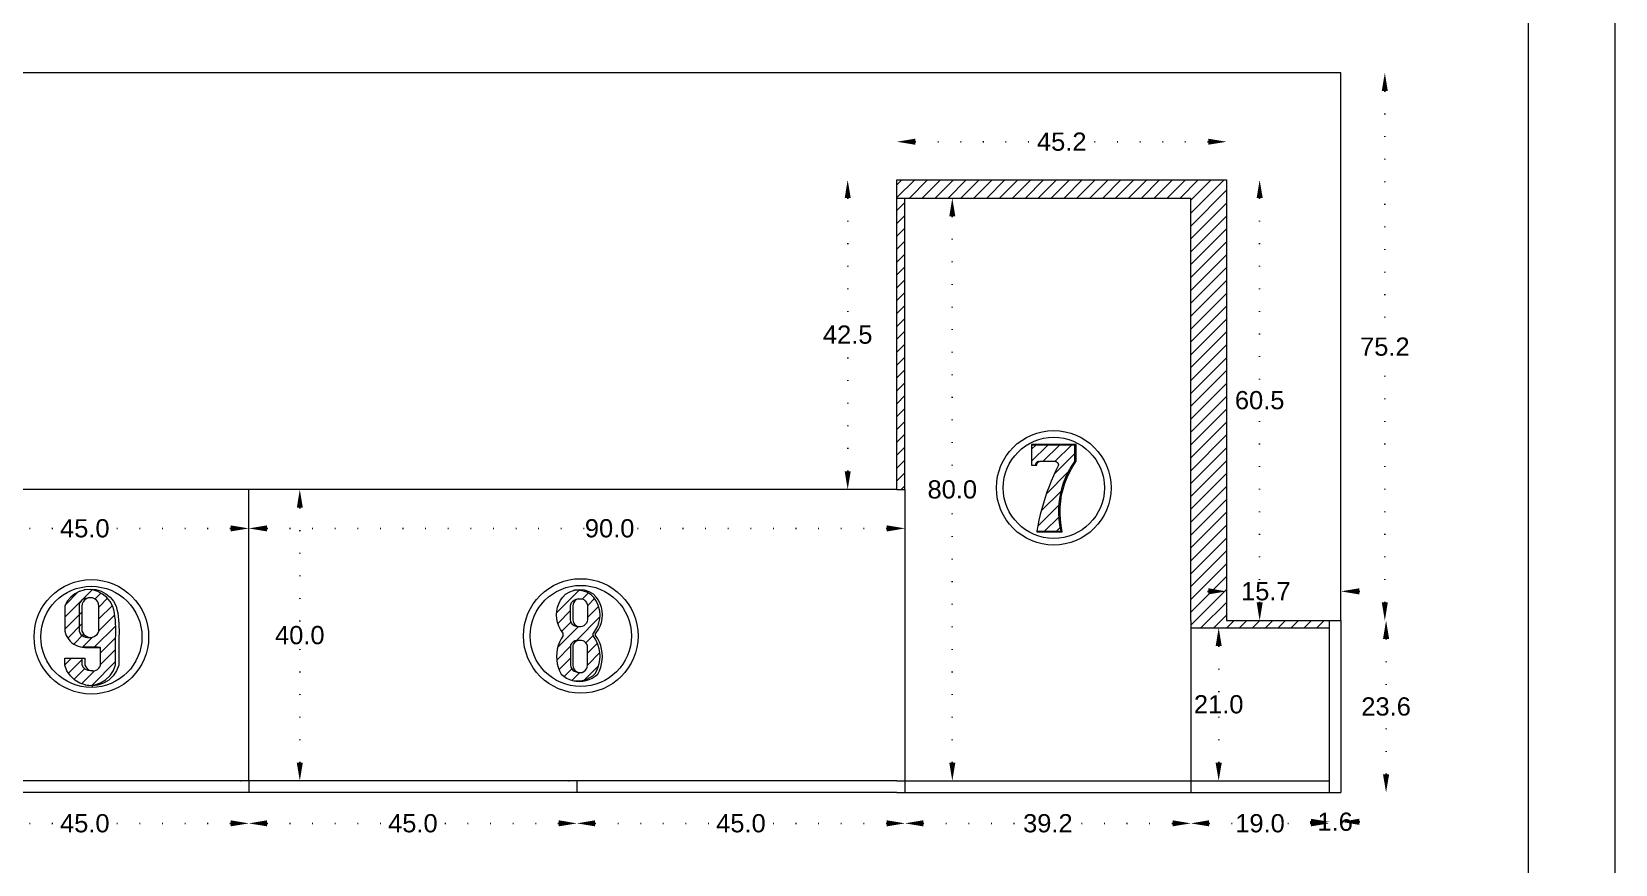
# Model space of a CAD drawing. Header units: inches. Extents: x 104 to 9740, y 936 to 6735.
# Drawn here: x 3100.3 to 3317.5, y 2254.5 to 2368.8 of the extents above; entities that cross this region are included whole.
import ezdxf

# ---------------------------------------------------------------- set-up
doc = ezdxf.new("R2010")
doc.units = ezdxf.units.IN
doc.header["$MEASUREMENT"] = 0
doc.linetypes.add('ACAD_ISO07W100', pattern=[3, 0, -3])
doc.styles.get("Standard").update_dxf_attribs({"font": 'arial.ttf'})
doc.dimstyles.new('Copy of Standard', dxfattribs={"dimtxt": 2.5, "dimasz": 2.5, "dimexe": 0.18, "dimexo": 0.0625, "dimgap": 0.09, "dimtad": 0, "dimtih": 1, "dimtoh": 1, "dimdec": 1, "dimzin": 0, "dimdsep": 46, "dimtxsty": 'Standard', "dimcen": 0.09, "dimse1": 1, "dimse2": 1, "dimadec": 0, "dimazin": 0, "dimtfac": 1, "dimtdec": 1, "dimtix": 1, "dimtofl": 0, "dimtmove": 0, "dimatfit": 3, "dimfxl": 1, "dimtolj": 1, "dimtzin": 0, "dimarcsym": 0})
pattern_1 = [(45, (1346.6297, 8.6844), (-0.8838835, 0.8838835), [])]

# ---------------------------------------------------------------- blocks, each defined once
blk = doc.blocks.new('*D202')
at = {"color": 0, "linetype": 'ACAD_ISO07W100', "lineweight": -2, "transparency": 16777216}
for p, q in [((3285.92, 2360.61), (3285.92, 2326.87)), ((3285.92, 2290.41), (3285.92, 2324.14))]:
    blk.add_line(p, q, dxfattribs=at)
at = {"color": 0, "transparency": 16777216}
for points in [[(3285.5, 2360.61), (3286.33, 2360.61), (3285.92, 2363.11)], [(3285.5, 2290.41), (3286.33, 2290.41), (3285.92, 2287.91)]]:
    blk.add_solid(points, dxfattribs=at)
at = {"layer": 'Defpoints', "color": 0, "transparency": 16777216}
for p in [(3279.9, 2363.11), (3279.9, 2287.91), (3285.92, 2287.91)]:
    blk.add_point(p, dxfattribs=at)
at = {"color": 0, "lineweight": 20, "transparency": 16777216, "insert": (3285.92, 2325.51), "char_height": 2.5, "attachment_point": 5}
blk.add_mtext('\\A1;75.2', dxfattribs=at)
blk = doc.blocks.new('*D184')
at = {"color": 0, "linetype": 'ACAD_ISO07W100', "lineweight": -2, "transparency": 16777216}
for p, q in [((3261.7, 2291.93), (3259.2, 2291.93)), ((3282.4, 2291.93), (3284.9, 2291.93))]:
    blk.add_line(p, q, dxfattribs=at)
at = {"color": 0, "transparency": 16777216}
for points in [[(3261.7, 2292.35), (3261.7, 2291.51), (3264.2, 2291.93)], [(3282.4, 2292.35), (3282.4, 2291.51), (3279.9, 2291.93)]]:
    blk.add_solid(points, dxfattribs=at)
at = {"layer": 'Defpoints', "color": 0, "transparency": 16777216}
for p in [(3279.9, 2291.93), (3264.2, 2287.91), (3279.9, 2287.91)]:
    blk.add_point(p, dxfattribs=at)
at = {"color": 0, "lineweight": 20, "transparency": 16777216, "insert": (3269.6, 2291.93), "char_height": 2.5, "attachment_point": 5}
blk.add_mtext('\\A1;15.7', dxfattribs=at)
blk = doc.blocks.new('*D203')
at = {"color": 0, "linetype": 'ACAD_ISO07W100', "lineweight": -2, "transparency": 16777216}
for p, q in [((3268.75, 2345.91), (3268.75, 2319.52)), ((3268.75, 2290.41), (3268.75, 2316.79))]:
    blk.add_line(p, q, dxfattribs=at)
at = {"color": 0, "transparency": 16777216}
for points in [[(3268.34, 2345.91), (3269.17, 2345.91), (3268.75, 2348.41)], [(3268.34, 2290.41), (3269.17, 2290.41), (3268.75, 2287.91)]]:
    blk.add_solid(points, dxfattribs=at)
at = {"layer": 'Defpoints', "color": 0, "transparency": 16777216}
for p in [(3264.2, 2348.41), (3264.2, 2287.91), (3268.75, 2287.91)]:
    blk.add_point(p, dxfattribs=at)
at = {"color": 0, "lineweight": 20, "transparency": 16777216, "insert": (3268.75, 2318.16), "char_height": 2.5, "attachment_point": 5}
blk.add_mtext('\\A1;60.5', dxfattribs=at)
blk = doc.blocks.new('*D204')
at = {"color": 0, "linetype": 'ACAD_ISO07W100', "lineweight": -2, "transparency": 16777216}
for p, q in [((3221.5, 2353.65), (3238.22, 2353.65)), ((3261.7, 2353.65), (3244.97, 2353.65))]:
    blk.add_line(p, q, dxfattribs=at)
at = {"color": 0, "transparency": 16777216}
for points in [[(3221.5, 2354.07), (3221.5, 2353.24), (3219, 2353.65)], [(3261.7, 2354.07), (3261.7, 2353.24), (3264.2, 2353.65)]]:
    blk.add_solid(points, dxfattribs=at)
at = {"layer": 'Defpoints', "color": 0, "transparency": 16777216}
for p in [(3219, 2353.65), (3219, 2348.41), (3264.2, 2348.41)]:
    blk.add_point(p, dxfattribs=at)
at = {"color": 0, "lineweight": 20, "transparency": 16777216, "insert": (3241.6, 2353.65), "char_height": 2.5, "attachment_point": 5}
blk.add_mtext('\\A1;45.2', dxfattribs=at)
blk = doc.blocks.new('*D205')
at = {"color": 0, "linetype": 'ACAD_ISO07W100', "lineweight": -2, "transparency": 16777216}
for p, q in [((3212.24, 2345.91), (3212.24, 2328.52)), ((3212.24, 2308.41), (3212.24, 2325.79))]:
    blk.add_line(p, q, dxfattribs=at)
at = {"color": 0, "transparency": 16777216}
for points in [[(3211.83, 2345.91), (3212.66, 2345.91), (3212.24, 2348.41)], [(3211.83, 2308.41), (3212.66, 2308.41), (3212.24, 2305.91)]]:
    blk.add_solid(points, dxfattribs=at)
at = {"layer": 'Defpoints', "color": 0, "transparency": 16777216}
for p in [(3212.24, 2348.41), (3219, 2348.41), (3219, 2305.91)]:
    blk.add_point(p, dxfattribs=at)
at = {"color": 0, "lineweight": 20, "transparency": 16777216, "insert": (3212.24, 2327.16), "char_height": 2.5, "attachment_point": 5}
blk.add_mtext('\\A1;42.5', dxfattribs=at)
blk = doc.blocks.new('*D183')
at = {"color": 0, "linetype": 'ACAD_ISO07W100', "lineweight": -2, "transparency": 16777216}
for p, q in [((3132.6, 2300.57), (3176.25, 2300.57)), ((3217.6, 2300.57), (3182.92, 2300.57))]:
    blk.add_line(p, q, dxfattribs=at)
at = {"color": 0, "transparency": 16777216}
for points in [[(3132.6, 2300.99), (3132.6, 2300.15), (3130.1, 2300.57)], [(3217.6, 2300.99), (3217.6, 2300.15), (3220.1, 2300.57)]]:
    blk.add_solid(points, dxfattribs=at)
at = {"layer": 'Defpoints', "color": 0, "transparency": 16777216}
for p in [(3220.1, 2300.57), (3130.1, 2265.91), (3220.1, 2265.91)]:
    blk.add_point(p, dxfattribs=at)
at = {"color": 0, "lineweight": 20, "transparency": 16777216, "insert": (3179.59, 2300.57), "char_height": 2.5, "attachment_point": 5}
blk.add_mtext('\\A1;90.0', dxfattribs=at)
blk = doc.blocks.new('*D193')
at = {"color": 0, "linetype": 'ACAD_ISO07W100', "lineweight": -2, "transparency": 16777216}
for p, q in [((3087.6, 2300.57), (3104.22, 2300.57)), ((3127.6, 2300.57), (3110.98, 2300.57))]:
    blk.add_line(p, q, dxfattribs=at)
at = {"color": 0, "transparency": 16777216}
for points in [[(3087.6, 2300.99), (3087.6, 2300.15), (3085.1, 2300.57)], [(3127.6, 2300.99), (3127.6, 2300.15), (3130.1, 2300.57)]]:
    blk.add_solid(points, dxfattribs=at)
at = {"layer": 'Defpoints', "color": 0, "transparency": 16777216}
for p in [(3085.1, 2305.91), (3130.1, 2305.91), (3085.1, 2300.57)]:
    blk.add_point(p, dxfattribs=at)
at = {"color": 0, "lineweight": 20, "transparency": 16777216, "insert": (3107.6, 2300.57), "char_height": 2.5, "attachment_point": 5}
blk.add_mtext('\\A1;45.0', dxfattribs=at)
blk = doc.blocks.new('*D194')
at = {"color": 0, "linetype": 'ACAD_ISO07W100', "lineweight": -2, "transparency": 16777216}
for p, q in [((3087.6, 2260.08), (3104.22, 2260.08)), ((3127.6, 2260.08), (3110.98, 2260.08))]:
    blk.add_line(p, q, dxfattribs=at)
at = {"color": 0, "transparency": 16777216}
for points in [[(3087.6, 2260.5), (3087.6, 2259.67), (3085.1, 2260.08)], [(3127.6, 2260.5), (3127.6, 2259.67), (3130.1, 2260.08)]]:
    blk.add_solid(points, dxfattribs=at)
at = {"layer": 'Defpoints', "color": 0, "transparency": 16777216}
for p in [(3130.1, 2265.91), (3085.1, 2264.31), (3130.1, 2260.08)]:
    blk.add_point(p, dxfattribs=at)
at = {"color": 0, "lineweight": 20, "transparency": 16777216, "insert": (3107.6, 2260.08), "char_height": 2.5, "attachment_point": 5}
blk.add_mtext('\\A1;45.0', dxfattribs=at)
blk = doc.blocks.new('*D189')
at = {"color": 0, "linetype": 'ACAD_ISO07W100', "lineweight": -2, "transparency": 16777216}
for p, q in [((3132.6, 2260.08), (3149.22, 2260.08)), ((3172.6, 2260.08), (3155.98, 2260.08))]:
    blk.add_line(p, q, dxfattribs=at)
at = {"color": 0, "transparency": 16777216}
for points in [[(3132.6, 2260.5), (3132.6, 2259.67), (3130.1, 2260.08)], [(3172.6, 2260.5), (3172.6, 2259.67), (3175.1, 2260.08)]]:
    blk.add_solid(points, dxfattribs=at)
at = {"layer": 'Defpoints', "color": 0, "transparency": 16777216}
for p in [(3130.1, 2265.91), (3175.1, 2264.31), (3175.1, 2260.08)]:
    blk.add_point(p, dxfattribs=at)
at = {"color": 0, "lineweight": 20, "transparency": 16777216, "insert": (3152.6, 2260.08), "char_height": 2.5, "attachment_point": 5}
blk.add_mtext('\\A1;45.0', dxfattribs=at)
blk = doc.blocks.new('*D190')
at = {"color": 0, "linetype": 'ACAD_ISO07W100', "lineweight": -2, "transparency": 16777216}
for p, q in [((3177.6, 2260.08), (3194.22, 2260.08)), ((3217.6, 2260.08), (3200.98, 2260.08))]:
    blk.add_line(p, q, dxfattribs=at)
at = {"color": 0, "transparency": 16777216}
for points in [[(3177.6, 2260.5), (3177.6, 2259.67), (3175.1, 2260.08)], [(3217.6, 2260.5), (3217.6, 2259.67), (3220.1, 2260.08)]]:
    blk.add_solid(points, dxfattribs=at)
at = {"layer": 'Defpoints', "color": 0, "transparency": 16777216}
for p in [(3175.1, 2264.31), (3220.1, 2264.31), (3175.1, 2260.08)]:
    blk.add_point(p, dxfattribs=at)
at = {"color": 0, "lineweight": 20, "transparency": 16777216, "insert": (3197.6, 2260.08), "char_height": 2.5, "attachment_point": 5}
blk.add_mtext('\\A1;45.0', dxfattribs=at)
blk = doc.blocks.new('*D181')
at = {"color": 0, "linetype": 'ACAD_ISO07W100', "lineweight": -2, "transparency": 16777216}
for p, q in [((3137.09, 2303.41), (3137.09, 2287.27)), ((3137.09, 2268.41), (3137.09, 2284.54))]:
    blk.add_line(p, q, dxfattribs=at)
at = {"color": 0, "transparency": 16777216}
for points in [[(3136.68, 2303.41), (3137.51, 2303.41), (3137.09, 2305.91)], [(3136.68, 2268.41), (3137.51, 2268.41), (3137.09, 2265.91)]]:
    blk.add_solid(points, dxfattribs=at)
at = {"layer": 'Defpoints', "color": 0, "transparency": 16777216}
for p in [(3130.1, 2305.91), (3130.1, 2265.91), (3137.09, 2265.91)]:
    blk.add_point(p, dxfattribs=at)
at = {"color": 0, "lineweight": 20, "transparency": 16777216, "insert": (3137.09, 2285.91), "char_height": 2.5, "attachment_point": 5}
blk.add_mtext('\\A1;40.0', dxfattribs=at)
blk = doc.blocks.new('*D191')
at = {"color": 0, "linetype": 'ACAD_ISO07W100', "lineweight": -2, "transparency": 16777216}
for p, q in [((3226.59, 2343.41), (3226.59, 2307.27)), ((3226.59, 2268.41), (3226.59, 2304.54))]:
    blk.add_line(p, q, dxfattribs=at)
at = {"color": 0, "transparency": 16777216}
for points in [[(3226.18, 2343.41), (3227.01, 2343.41), (3226.59, 2345.91)], [(3226.18, 2268.41), (3227.01, 2268.41), (3226.59, 2265.91)]]:
    blk.add_solid(points, dxfattribs=at)
at = {"layer": 'Defpoints', "color": 0, "transparency": 16777216}
for p in [(3219, 2345.91), (3219, 2265.91), (3226.59, 2265.91)]:
    blk.add_point(p, dxfattribs=at)
at = {"color": 0, "lineweight": 20, "transparency": 16777216, "insert": (3226.59, 2305.91), "char_height": 2.5, "attachment_point": 5}
blk.add_mtext('\\A1;80.0', dxfattribs=at)
blk = doc.blocks.new('*D195')
at = {"color": 0, "linetype": 'ACAD_ISO07W100', "lineweight": -2, "transparency": 16777216}
for p, q in [((3222.6, 2260.08), (3236.38, 2260.08)), ((3256.8, 2260.08), (3243.02, 2260.08))]:
    blk.add_line(p, q, dxfattribs=at)
at = {"color": 0, "transparency": 16777216}
for points in [[(3222.6, 2260.5), (3222.6, 2259.67), (3220.1, 2260.08)], [(3256.8, 2260.5), (3256.8, 2259.67), (3259.3, 2260.08)]]:
    blk.add_solid(points, dxfattribs=at)
at = {"layer": 'Defpoints', "color": 0, "transparency": 16777216}
for p in [(3220.1, 2264.31), (3259.3, 2264.31), (3259.3, 2260.08)]:
    blk.add_point(p, dxfattribs=at)
at = {"color": 0, "lineweight": 20, "transparency": 16777216, "insert": (3239.7, 2260.08), "char_height": 2.5, "attachment_point": 5}
blk.add_mtext('\\A1;39.2', dxfattribs=at)
blk = doc.blocks.new('*D196')
at = {"color": 0, "linetype": 'ACAD_ISO07W100', "lineweight": -2, "transparency": 16777216}
for p, q in [((3261.8, 2260.08), (3265.58, 2260.08)), ((3275.8, 2260.08), (3272.01, 2260.08))]:
    blk.add_line(p, q, dxfattribs=at)
at = {"color": 0, "transparency": 16777216}
for points in [[(3261.8, 2260.5), (3261.8, 2259.67), (3259.3, 2260.08)], [(3275.8, 2260.5), (3275.8, 2259.67), (3278.3, 2260.08)]]:
    blk.add_solid(points, dxfattribs=at)
at = {"layer": 'Defpoints', "color": 0, "transparency": 16777216}
for p in [(3259.3, 2264.31), (3278.3, 2264.31), (3278.3, 2260.08)]:
    blk.add_point(p, dxfattribs=at)
at = {"color": 0, "lineweight": 20, "transparency": 16777216, "insert": (3268.8, 2260.08), "char_height": 2.5, "attachment_point": 5}
blk.add_mtext('\\A1;19.0', dxfattribs=at)
blk = doc.blocks.new('*D197')
at = {"color": 0, "linetype": 'ACAD_ISO07W100', "lineweight": -2, "transparency": 16777216}
for p, q in [((3275.8, 2260.29), (3273.3, 2260.29)), ((3282.4, 2260.29), (3284.9, 2260.29))]:
    blk.add_line(p, q, dxfattribs=at)
at = {"color": 0, "transparency": 16777216}
for points in [[(3275.8, 2260.71), (3275.8, 2259.87), (3278.3, 2260.29)], [(3282.4, 2260.71), (3282.4, 2259.87), (3279.9, 2260.29)]]:
    blk.add_solid(points, dxfattribs=at)
at = {"layer": 'Defpoints', "color": 0, "transparency": 16777216}
for p in [(3278.3, 2264.31), (3279.9, 2264.31), (3279.9, 2260.29)]:
    blk.add_point(p, dxfattribs=at)
at = {"color": 0, "lineweight": 20, "transparency": 16777216, "insert": (3279.1, 2260.29), "char_height": 2.5, "attachment_point": 5}
blk.add_mtext('\\A1;1.6', dxfattribs=at)
blk = doc.blocks.new('*D198')
at = {"color": 0, "linetype": 'ACAD_ISO07W100', "lineweight": -2, "transparency": 16777216}
for p, q in [((3286.09, 2285.41), (3286.09, 2277.47)), ((3286.09, 2266.81), (3286.09, 2274.74))]:
    blk.add_line(p, q, dxfattribs=at)
at = {"color": 0, "transparency": 16777216}
for points in [[(3285.67, 2285.41), (3286.51, 2285.41), (3286.09, 2287.91)], [(3285.67, 2266.81), (3286.51, 2266.81), (3286.09, 2264.31)]]:
    blk.add_solid(points, dxfattribs=at)
at = {"layer": 'Defpoints', "color": 0, "transparency": 16777216}
for p in [(3279.9, 2287.91), (3279.9, 2264.31), (3286.09, 2264.31)]:
    blk.add_point(p, dxfattribs=at)
at = {"color": 0, "lineweight": 20, "transparency": 16777216, "insert": (3286.09, 2276.11), "char_height": 2.5, "attachment_point": 5}
blk.add_mtext('\\A1;23.6', dxfattribs=at)
blk = doc.blocks.new('*D199')
at = {"color": 0, "linetype": 'ACAD_ISO07W100', "lineweight": -2, "transparency": 16777216}
for p, q in [((3263.13, 2284.41), (3263.13, 2277.77)), ((3263.13, 2268.41), (3263.13, 2275.04))]:
    blk.add_line(p, q, dxfattribs=at)
at = {"color": 0, "transparency": 16777216}
for points in [[(3262.71, 2284.41), (3263.55, 2284.41), (3263.13, 2286.91)], [(3262.71, 2268.41), (3263.55, 2268.41), (3263.13, 2265.91)]]:
    blk.add_solid(points, dxfattribs=at)
at = {"layer": 'Defpoints', "color": 0, "transparency": 16777216}
for p in [(3259.3, 2286.91), (3259.3, 2265.91), (3263.13, 2265.91)]:
    blk.add_point(p, dxfattribs=at)
at = {"color": 0, "lineweight": 20, "transparency": 16777216, "insert": (3263.13, 2276.41), "char_height": 2.5, "attachment_point": 5}
blk.add_mtext('\\A1;21.0', dxfattribs=at)

msp = doc.modelspace()

# ---------------------------------------------------------------- hatches: boundary and pattern name
at = {"lineweight": 20}
h = msp.add_hatch(dxfattribs=at)
h.set_pattern_fill('ANSI31', color=256, scale=10)
h.set_pattern_definition(pattern_1)
h.paths.add_polyline_path([(3264.2, 2348.41), (3219, 2348.41), (3219, 2345.91), (3259.3, 2345.91), (3259.3, 2287.91), (3259.3, 2286.91), (3278.3, 2286.91), (3278.3, 2287.91), (3264.2, 2287.91)])
h = msp.add_hatch(dxfattribs=at)
h.set_pattern_fill('ANSI31', color=256, scale=10)
h.set_pattern_definition(pattern_1)
h.paths.add_polyline_path([(3220.1, 2345.91), (3219, 2345.91), (3219, 2305.91), (3220.1, 2305.91)])
h = msp.add_hatch(dxfattribs=at)
h.set_pattern_fill('ANSI31', color=256, scale=9.218651)
h.set_pattern_definition([(45, (2600.2038, 2852.4125), (-0.8148213, 0.8148213), [])])
h.paths.add_polyline_path([(3241.25, 2304.34), (3241.38, 2305.17), (3241.57, 2305.99), (3241.81, 2306.79), (3242.11, 2307.57), (3242.47, 2308.33), (3242.88, 2309.06), (3243.34, 2309.76), (3243.34, 2312.02), (3237.47, 2312.02), (3237.47, 2309.26), (3237.99, 2309.26), (3237.99, 2309.34), (3238.04, 2309.47), (3238.11, 2309.58), (3238.22, 2309.67), (3238.34, 2309.73), (3238.37, 2309.74), (3238.31, 2309.72), (3238.25, 2309.69), (3238.19, 2309.65), (3238.14, 2309.6), (3238.09, 2309.55), (3238.06, 2309.5), (3238.03, 2309.44), (3238, 2309.37), (3237.99, 2309.3), (3237.99, 2309.26), (3238.17, 2309.26), (3238.18, 2309.37), (3238.22, 2309.5), (3238.3, 2309.61), (3238.4, 2309.71), (3238.53, 2309.77), (3238.63, 2309.79), (3238.7, 2309.79), (3240.67, 2309.79), (3240.79, 2309.77), (3240.92, 2309.71), (3241.02, 2309.61), (3241.1, 2309.5), (3241.14, 2309.37), (3241.14, 2309.26), (3240.8, 2308.54), (3240.47, 2307.81), (3240.15, 2307.07), (3239.86, 2306.32), (3239.58, 2305.56), (3239.32, 2304.8), (3239.08, 2304.03), (3238.86, 2303.26), (3238.66, 2302.48), (3238.48, 2301.7), (3238.31, 2300.91), (3238.18, 2300.18), (3241.47, 2300.18), (3241.31, 2301), (3241.2, 2301.83), (3241.16, 2302.67), (3241.17, 2303.51)])
h = msp.add_hatch(dxfattribs=at)
h.set_pattern_fill('ANSI31', color=256, scale=9.218651)
h.set_pattern_definition([(45, (2503.7922, 2831.3148), (-0.8148213, 0.8148213), [])])
h.paths.add_polyline_path([(3111.83, 2285.61), (3111.84, 2285.78), (3111.85, 2286.21), (3111.85, 2286.64), (3111.84, 2287.07), (3111.82, 2287.5), (3111.79, 2288.01), (3111.74, 2288.48), (3111.66, 2288.94), (3111.56, 2289.41), (3111.45, 2289.87), (3111.1, 2290.52), (3110.63, 2291.09), (3110.05, 2291.56), (3109.4, 2291.9), (3108.69, 2292.12), (3107.96, 2292.19), (3107.52, 2292.15), (3106.91, 2291.96), (3106.25, 2291.61), (3105.68, 2291.14), (3105.2, 2290.56), (3104.85, 2289.91), (3104.85, 2286.47), (3104.93, 2286.16), (3105.05, 2285.87), (3105.21, 2285.58), (3105.39, 2285.32), (3105.6, 2285.08), (3105.84, 2284.86), (3106.1, 2284.68), (3106.38, 2284.52), (3106.68, 2284.4), (3106.99, 2284.31), (3107.3, 2284.25), (3107.35, 2284.25), (3109.35, 2284.25), (3109.77, 2284.24), (3109.77, 2281.79), (3109.68, 2281.57), (3109.54, 2281.38), (3109.36, 2281.22), (3109.16, 2281.11), (3108.93, 2281.03), (3108.7, 2281.01), (3108.46, 2281.03), (3108.05, 2281.08), (3107.83, 2281.15), (3107.63, 2281.27), (3107.45, 2281.43), (3107.32, 2281.62), (3107.22, 2281.83), (3107.22, 2282.77), (3104.85, 2282.77), (3104.85, 2281.79), (3105.15, 2281.01), (3105.62, 2280.32), (3106.23, 2279.74), (3106.94, 2279.31), (3107.64, 2279.08), (3108.15, 2279.02), (3108.97, 2279.11), (3109.76, 2279.38), (3110.46, 2279.8), (3111.06, 2280.37), (3111.52, 2281.06), (3111.83, 2281.83)])
h.paths.add_polyline_path([(3109.28, 2286.02), (3109.09, 2285.85), (3108.87, 2285.71), (3108.63, 2285.63), (3108.37, 2285.6), (3108.11, 2285.63), (3107.87, 2285.71), (3107.65, 2285.85), (3107.46, 2286.02), (3107.31, 2286.24), (3107.21, 2286.47), (3107.21, 2289.91), (3107.25, 2290.21), (3107.37, 2290.48), (3107.55, 2290.72), (3107.79, 2290.91), (3108.07, 2291.02), (3108.37, 2291.06), (3108.67, 2291.02), (3108.95, 2290.91), (3109.19, 2290.72), (3109.37, 2290.48), (3109.48, 2290.21), (3109.52, 2289.91), (3109.52, 2286.47), (3109.43, 2286.24)], flags=16)
h = msp.add_hatch(dxfattribs=at)
h.set_pattern_fill('ANSI31', color=256, scale=9.218651)
h.set_pattern_definition([(45, (2553.2737, 2831.8908), (-0.8148213, 0.8148213), [])])
h.paths.add_polyline_path([(3177.35, 2286.17), (3177.41, 2286.24), (3177.71, 2286.67), (3177.95, 2287.13), (3178.12, 2287.63), (3178.23, 2288.14), (3178.27, 2288.66), (3178.23, 2289.19), (3178.12, 2289.7), (3177.95, 2290.19), (3177.71, 2290.66), (3177.41, 2291.09), (3177.05, 2291.47), (3176.46, 2291.81), (3175.82, 2292.01), (3175.15, 2292.08), (3174.64, 2292.03), (3174.12, 2291.86), (3173.52, 2291.53), (3173.16, 2291.14), (3172.86, 2290.71), (3172.62, 2290.23), (3172.44, 2289.74), (3172.34, 2289.22), (3172.3, 2288.69), (3172.34, 2288.16), (3172.44, 2287.64), (3172.62, 2287.14), (3172.86, 2286.67), (3173.16, 2286.24), (3173.22, 2286.17), (3173.22, 2285.85), (3172.95, 2285.42), (3172.72, 2284.97), (3172.54, 2284.5), (3172.41, 2284.01), (3172.33, 2283.51), (3172.3, 2283), (3172.33, 2282.49), (3172.41, 2281.99), (3172.54, 2281.5), (3172.72, 2281.03), (3172.95, 2280.58), (3173.3, 2280.28), (3173.69, 2280.03), (3174.1, 2279.83), (3174.5, 2279.7), (3174.69, 2279.66), (3175.15, 2279.63), (3175.6, 2279.66), (3176.05, 2279.75), (3176.48, 2279.89), (3176.89, 2280.09), (3177.28, 2280.34), (3177.62, 2280.63), (3177.85, 2281.08), (3178.03, 2281.55), (3178.16, 2282.03), (3178.24, 2282.53), (3178.27, 2283.03), (3178.24, 2283.53), (3178.16, 2284.03), (3178.03, 2284.51), (3177.85, 2284.98), (3177.62, 2285.43), (3177.35, 2285.85)])
h.paths.add_polyline_path([(3175.95, 2285.12), (3176.13, 2285.03), (3176.3, 2284.9), (3176.43, 2284.74), (3176.54, 2284.55), (3176.54, 2281.78), (3176.5, 2281.52), (3176.4, 2281.28), (3176.24, 2281.07), (3176.04, 2280.91), (3175.8, 2280.81), (3175.54, 2280.78), (3175.28, 2280.81), (3174.98, 2280.86), (3174.74, 2280.96), (3174.53, 2281.12), (3174.38, 2281.32), (3174.28, 2281.56), (3174.24, 2281.82), (3174.24, 2284.57), (3174.35, 2284.75), (3174.48, 2284.91), (3174.64, 2285.04), (3174.83, 2285.13), (3175.03, 2285.19), (3175.23, 2285.21), (3175.54, 2285.2), (3175.75, 2285.18)], flags=16)
h.paths.add_polyline_path([(3175.8, 2287.1), (3175.54, 2287.07), (3175.23, 2287.06), (3174.98, 2287.09), (3174.74, 2287.19), (3174.53, 2287.35), (3174.38, 2287.55), (3174.28, 2287.79), (3174.24, 2288.05), (3174.24, 2289.88), (3174.28, 2290.14), (3174.38, 2290.38), (3174.53, 2290.58), (3174.74, 2290.74), (3174.98, 2290.84), (3175.28, 2290.89), (3175.54, 2290.92), (3175.8, 2290.89), (3176.04, 2290.79), (3176.24, 2290.63), (3176.4, 2290.42), (3176.5, 2290.18), (3176.54, 2289.92), (3176.54, 2288.07), (3176.5, 2287.81), (3176.4, 2287.57), (3176.24, 2287.36), (3176.04, 2287.2)], flags=16)

# ---------------------------------------------------------------- linework, layer by layer
for p, q in [((3279.9, 2363.11), (2875.5, 2363.11)), ((3279.9, 2287.91), (3279.9, 2363.11)), ((3219, 2305.91), (3219, 2348.41)), ((3219, 2348.41), (3264.2, 2348.41)), ((3264.2, 2348.41), (3264.2, 2287.91)), ((3219, 2345.91), (3259.3, 2345.91)), ((3220.1, 2305.91), (3220.1, 2345.91)), ((3259.3, 2287.91), (3259.3, 2345.91)), ((3219, 2305.91), (3083.5, 2305.91)), ((3130.1, 2265.91), (3130.1, 2305.91)), ((3219, 2305.91), (3220.1, 2305.91)), ((3220.1, 2305.91), (3220.1, 2264.31)), ((3238.18, 2300.18), (3241.47, 2300.18)), ((3259.3, 2287.91), (3259.3, 2264.31)), ((3264.2, 2287.91), (3279.9, 2287.91)), ((3278.3, 2287.91), (3278.3, 2264.31)), ((3279.9, 2287.91), (3279.9, 2264.31)), ((3175.33, 2285.18), (3175.13, 2285.12)), ((3175.54, 2285.2), (3175.33, 2285.18)), ((3259.3, 2286.91), (3278.3, 2286.91)), ((3219, 2265.91), (3085.1, 2265.91)), ((3130.1, 2265.91), (3130.1, 2264.31)), ((3175.1, 2265.91), (3175.1, 2264.31)), ((3219, 2265.91), (3278.3, 2265.91)), ((3219, 2264.31), (3082.4, 2264.31)), ((3219, 2264.31), (3279.9, 2264.31))]:
    msp.add_line(p, q, dxfattribs=at)
for points in [[(2817.45, 2695.55), (2817.45, 1988.29), (3317.53, 1988.29), (3317.53, 2695.55)], [(2829.35, 2683.65), (2829.35, 2011.58), (3305.63, 2011.58), (3305.63, 2683.65)], [(3174.98, 2287.09), (3174.74, 2287.19), (3174.53, 2287.35), (3174.38, 2287.55), (3174.28, 2287.79), (3174.24, 2288.05), (3174.24, 2289.88), (3174.28, 2290.14), (3174.38, 2290.38), (3174.53, 2290.58), (3174.74, 2290.74), (3174.98, 2290.84), (3175.28, 2290.89), (3175.54, 2290.92), (3175.8, 2290.89), (3176.04, 2290.79), (3176.24, 2290.63), (3176.4, 2290.42), (3176.5, 2290.18), (3176.54, 2289.92), (3176.54, 2288.07), (3176.5, 2287.81), (3176.4, 2287.57), (3176.24, 2287.36), (3176.04, 2287.2), (3175.8, 2287.1), (3175.54, 2287.07), (3175.23, 2287.06)], [(3176.24, 2281.07), (3176.4, 2281.28), (3176.5, 2281.52), (3176.54, 2281.78), (3176.54, 2284.55), (3176.43, 2284.74), (3176.3, 2284.9), (3176.13, 2285.03), (3175.95, 2285.12), (3175.75, 2285.18), (3175.54, 2285.2), (3175.23, 2285.21), (3175.03, 2285.19), (3174.83, 2285.13), (3174.64, 2285.04), (3174.48, 2284.91), (3174.35, 2284.75), (3174.24, 2284.57), (3174.24, 2281.82), (3174.28, 2281.56), (3174.38, 2281.32), (3174.53, 2281.12), (3174.74, 2280.96), (3174.98, 2280.86), (3175.28, 2280.81), (3175.54, 2280.78), (3175.8, 2280.81), (3176.04, 2280.91)], [(3108.7, 2278.95), (3108.7, 2278.97), (3108.56, 2278.95)]]:
    msp.add_lwpolyline(points, close=True, dxfattribs=at)
for points in [[(3243.57, 2312.08), (3243.34, 2312.02), (3237.47, 2312.02)], [(3243.34, 2312.02), (3243.34, 2309.76), (3242.88, 2309.06), (3242.47, 2308.33), (3242.11, 2307.57), (3241.81, 2306.79), (3241.57, 2305.99), (3241.38, 2305.17), (3241.25, 2304.34), (3241.17, 2303.51), (3241.16, 2302.67), (3241.2, 2301.83), (3241.31, 2301), (3241.47, 2300.18), (3241.68, 2300.12), (3241.52, 2300.95), (3241.42, 2301.79), (3241.37, 2302.63), (3241.39, 2303.48), (3241.46, 2304.32), (3241.59, 2305.16), (3241.78, 2305.98), (3242.03, 2306.79), (3242.34, 2307.58), (3242.7, 2308.35), (3243.11, 2309.08), (3243.57, 2309.79), (3243.57, 2312.08), (3237.47, 2312.08), (3237.47, 2312.02), (3237.47, 2309.26), (3237.99, 2309.26), (3238.17, 2309.26), (3238.17, 2309.33), (3238.19, 2309.4), (3238.21, 2309.47), (3238.24, 2309.53), (3238.28, 2309.59), (3238.32, 2309.64), (3238.38, 2309.68), (3238.43, 2309.72), (3238.5, 2309.75), (3238.56, 2309.77), (3238.63, 2309.79), (3238.7, 2309.79), (3240.62, 2309.79), (3240.69, 2309.79), (3240.76, 2309.77), (3240.83, 2309.75), (3240.89, 2309.72), (3240.94, 2309.68), (3241, 2309.64), (3241.04, 2309.59), (3241.08, 2309.53), (3241.11, 2309.47), (3241.13, 2309.4), (3241.14, 2309.33), (3241.14, 2309.26), (3240.8, 2308.54), (3240.47, 2307.81), (3240.15, 2307.07), (3239.86, 2306.32), (3239.58, 2305.56), (3239.32, 2304.8), (3239.08, 2304.03), (3238.86, 2303.26), (3238.66, 2302.48), (3238.48, 2301.7), (3238.31, 2300.91), (3238.18, 2300.18), (3238.17, 2300.12), (3241.68, 2300.12)], [(3238.44, 2309.75), (3238.37, 2309.74), (3238.31, 2309.72), (3238.25, 2309.69), (3238.19, 2309.65), (3238.14, 2309.6), (3238.09, 2309.55), (3238.06, 2309.5), (3238.03, 2309.44), (3238, 2309.37), (3237.99, 2309.3), (3237.99, 2309.26)], [(3106.91, 2291.96), (3106.25, 2291.61), (3105.68, 2291.14), (3105.2, 2290.56), (3104.85, 2289.91), (3104.85, 2286.47), (3104.93, 2286.16), (3105.05, 2285.87), (3105.21, 2285.58), (3105.39, 2285.32), (3105.6, 2285.08), (3105.84, 2284.86), (3106.1, 2284.68), (3106.38, 2284.52), (3106.68, 2284.4), (3106.99, 2284.31), (3107.3, 2284.25), (3107.35, 2284.25), (3107.62, 2284.24), (3109.77, 2284.24)], [(3106.91, 2291.96), (3107.52, 2292.15), (3107.63, 2292.18), (3108.37, 2292.25), (3109.11, 2292.18), (3109.83, 2291.96), (3110.48, 2291.61), (3111.06, 2291.14), (3111.54, 2290.56), (3111.89, 2289.91), (3112.01, 2289.44), (3112.11, 2288.97), (3112.18, 2288.5), (3112.24, 2288.03), (3112.27, 2287.52), (3112.29, 2287.08), (3112.3, 2286.65), (3112.3, 2286.21), (3112.29, 2285.78), (3112.28, 2285.6), (3112.28, 2281.79), (3111.97, 2281.01), (3111.5, 2280.32), (3110.9, 2279.74), (3110.18, 2279.31), (3109.39, 2279.05), (3108.7, 2278.97)], [(3107.64, 2279.08), (3108.15, 2279.02), (3108.97, 2279.11), (3109.76, 2279.38), (3110.46, 2279.8), (3111.06, 2280.37), (3111.52, 2281.06), (3111.83, 2281.83), (3111.83, 2285.61), (3111.84, 2285.78), (3111.85, 2286.21), (3111.85, 2286.64), (3111.84, 2287.07), (3111.82, 2287.5), (3111.79, 2288.01), (3111.74, 2288.48), (3111.66, 2288.94), (3111.56, 2289.41), (3111.45, 2289.87), (3111.1, 2290.52), (3110.63, 2291.09), (3110.05, 2291.56), (3109.4, 2291.9), (3108.69, 2292.12), (3107.96, 2292.19), (3107.52, 2292.15)], [(3173.22, 2285.85), (3173.22, 2286.17), (3173.16, 2286.24), (3172.86, 2286.67), (3172.62, 2287.14), (3172.44, 2287.64), (3172.34, 2288.16), (3172.3, 2288.69), (3172.34, 2289.22), (3172.44, 2289.74), (3172.62, 2290.23), (3172.86, 2290.71), (3173.16, 2291.14), (3173.52, 2291.53), (3174.12, 2291.86), (3174.64, 2292.03), (3174.77, 2292.07)], [(3174.5, 2279.7), (3174.69, 2279.66), (3175.15, 2279.63), (3175.6, 2279.66), (3176.05, 2279.75), (3176.48, 2279.89), (3176.89, 2280.09), (3177.28, 2280.34), (3177.62, 2280.63), (3177.85, 2281.08), (3178.03, 2281.55), (3178.16, 2282.03), (3178.24, 2282.53), (3178.27, 2283.03), (3178.24, 2283.53), (3178.16, 2284.03), (3178.03, 2284.51), (3177.85, 2284.98), (3177.62, 2285.43), (3177.35, 2285.85), (3177.35, 2286.17), (3177.41, 2286.24), (3177.71, 2286.67), (3177.95, 2287.13), (3178.12, 2287.63), (3178.23, 2288.14), (3178.27, 2288.66), (3178.23, 2289.19), (3178.12, 2289.7), (3177.95, 2290.19), (3177.71, 2290.66), (3177.41, 2291.09), (3177.05, 2291.47), (3176.46, 2291.81), (3175.82, 2292.01), (3175.15, 2292.08), (3174.64, 2292.03)], [(3177.67, 2285.85), (3177.67, 2286.17), (3177.74, 2286.24), (3178.04, 2286.67), (3178.28, 2287.14), (3178.46, 2287.64), (3178.56, 2288.16), (3178.6, 2288.69), (3178.56, 2289.22), (3178.46, 2289.74), (3178.28, 2290.23), (3178.04, 2290.71), (3177.74, 2291.14), (3177.38, 2291.53), (3176.78, 2291.86), (3176.13, 2292.07), (3175.45, 2292.14), (3174.77, 2292.07)], [(3107.96, 2291.01), (3107.66, 2290.97), (3107.39, 2290.86), (3107.15, 2290.68), (3106.97, 2290.44), (3106.85, 2290.16), (3106.81, 2289.87), (3106.81, 2286.47), (3106.91, 2286.23), (3107.06, 2286.02), (3107.24, 2285.85), (3107.46, 2285.71), (3107.7, 2285.63), (3107.96, 2285.61), (3108.37, 2285.6), (3108.63, 2285.63), (3108.87, 2285.71), (3109.09, 2285.85), (3109.28, 2286.02), (3109.43, 2286.24), (3109.52, 2286.47), (3109.52, 2289.91)], [(3109.52, 2289.91), (3109.48, 2290.21), (3109.37, 2290.48), (3109.19, 2290.72), (3108.95, 2290.91), (3108.67, 2291.02), (3108.37, 2291.06), (3108.07, 2291.02), (3107.79, 2290.91), (3107.55, 2290.72), (3107.37, 2290.48), (3107.25, 2290.21), (3107.21, 2289.91), (3107.21, 2286.47), (3107.31, 2286.24), (3107.46, 2286.02), (3107.65, 2285.85), (3107.87, 2285.71), (3108.11, 2285.63), (3108.37, 2285.6)], [(3175.28, 2290.89), (3175.04, 2290.79), (3174.83, 2290.63), (3174.67, 2290.42), (3174.57, 2290.18), (3174.54, 2289.92), (3174.54, 2288.07), (3174.57, 2287.81), (3174.67, 2287.57), (3174.83, 2287.36), (3175.04, 2287.2), (3175.28, 2287.1), (3175.54, 2287.07)], [(3173.22, 2285.85), (3172.95, 2285.42), (3172.72, 2284.97), (3172.54, 2284.5), (3172.41, 2284.01), (3172.33, 2283.51), (3172.3, 2283), (3172.33, 2282.49), (3172.41, 2281.99), (3172.54, 2281.5), (3172.72, 2281.03), (3172.95, 2280.58), (3173.3, 2280.28), (3173.69, 2280.03), (3174.1, 2279.83), (3174.5, 2279.7), (3174.54, 2279.69)], [(3174.54, 2279.69), (3174.99, 2279.6), (3175.45, 2279.57), (3175.91, 2279.6), (3176.36, 2279.69), (3176.8, 2279.83), (3177.21, 2280.03), (3177.6, 2280.28), (3177.95, 2280.58), (3178.18, 2281.03), (3178.36, 2281.5), (3178.49, 2281.99), (3178.57, 2282.49), (3178.6, 2283), (3178.57, 2283.51), (3178.49, 2284.01), (3178.36, 2284.5), (3178.18, 2284.97), (3177.95, 2285.42), (3177.67, 2285.85)], [(3108.7, 2281.01), (3108.93, 2281.03), (3109.16, 2281.11), (3109.36, 2281.22), (3109.54, 2281.38), (3109.68, 2281.57), (3109.77, 2281.79), (3109.77, 2284.24), (3109.35, 2284.25), (3107.35, 2284.25)], [(3175.13, 2285.12), (3174.94, 2285.03), (3174.78, 2284.9), (3174.64, 2284.74), (3174.54, 2284.55), (3174.54, 2281.78), (3174.57, 2281.52), (3174.67, 2281.28), (3174.83, 2281.07), (3175.04, 2280.91), (3175.28, 2280.81)], [(3108.56, 2278.95), (3107.73, 2279.05), (3107.64, 2279.08), (3106.94, 2279.31), (3106.23, 2279.74), (3105.62, 2280.32), (3105.15, 2281.01), (3104.85, 2281.79), (3104.85, 2282.77), (3107.22, 2282.77), (3107.62, 2282.77), (3107.62, 2281.79), (3107.72, 2281.57), (3107.86, 2281.38), (3108.03, 2281.22), (3108.24, 2281.11), (3108.46, 2281.03)], [(3108.7, 2281.01), (3108.46, 2281.03), (3108.05, 2281.08), (3107.83, 2281.15), (3107.63, 2281.27), (3107.45, 2281.43), (3107.32, 2281.62), (3107.22, 2281.83), (3107.22, 2282.77)]]:
    msp.add_lwpolyline(points, dxfattribs=at)
for centre, radius in [((3240.51, 2306.14), 7.86), ((3240.51, 2306.14), 6.94), ((3108.5, 2285.68), 7.86), ((3108.5, 2285.68), 6.94), ((3175.63, 2285.81), 7.86), ((3175.63, 2285.81), 6.94)]:
    msp.add_circle(centre, radius, dxfattribs=at)
for p in [(3129, 2265.91), (3174, 2265.91)]:
    msp.add_point(p, dxfattribs=at)

# ---------------------------------------------------------------- dimensions: what is measured, and where the dimension line sits
for base, p1, p2, picture, middle in [((3285.92, 2287.91), (3279.9, 2363.11), (3279.9, 2287.91), '*D202', (3285.92, 2325.51)), ((3212.24, 2348.41), (3219, 2305.91), (3219, 2348.41), '*D205', (3212.24, 2327.16)), ((3268.75, 2287.91), (3264.2, 2348.41), (3264.2, 2287.91), '*D203', (3268.75, 2318.16)), ((3263.13, 2265.91), (3259.3, 2286.91), (3259.3, 2265.91), '*D199', (3263.13, 2276.41))]:
    dim = msp.add_linear_dim(base=base, p1=p1, p2=p2, angle=90, dimstyle='Copy of Standard', dxfattribs=at)
    dim.commit()
    dim.dimension.update_dxf_attribs({"geometry": picture, "text_midpoint": middle, "dimtype": 160})
for base, p1, p2, picture, middle in [((3219, 2353.65), (3264.2, 2348.41), (3219, 2348.41), '*D204', (3241.6, 2353.65)), ((3220.1, 2300.57), (3130.1, 2265.91), (3220.1, 2265.91), '*D183', (3179.59, 2300.57)), ((3279.9, 2291.93), (3264.2, 2287.91), (3279.9, 2287.91), '*D184', (3269.6, 2291.93))]:
    dim = msp.add_linear_dim(base=base, p1=p1, p2=p2, dimstyle='Copy of Standard', dxfattribs=at)
    dim.commit()
    dim.dimension.update_dxf_attribs({"geometry": picture, "text_midpoint": middle, "dimtype": 160})
for base, p1, p2, picture, middle in [((3226.59, 2265.91), (3219, 2345.91), (3219, 2265.91), '*D191', (3226.59, 2305.91)), ((3137.09, 2265.91), (3130.1, 2305.91), (3130.1, 2265.91), '*D181', (3137.09, 2285.91)), ((3286.09, 2264.31), (3279.9, 2287.91), (3279.9, 2264.31), '*D198', (3286.09, 2276.11))]:
    dim = msp.add_linear_dim(base=base, p1=p1, p2=p2, angle=90, dimstyle='Copy of Standard', dxfattribs=at)
    dim.commit()
    dim.dimension.update_dxf_attribs({"geometry": picture, "text_midpoint": middle})
for base, p1, p2, picture, middle in [((3085.1, 2300.57), (3130.1, 2305.91), (3085.1, 2305.91), '*D193', (3107.6, 2300.57)), ((3130.1, 2260.08), (3085.1, 2264.31), (3130.1, 2265.91), '*D194', (3107.6, 2260.08)), ((3175.1, 2260.08), (3130.1, 2265.91), (3175.1, 2264.31), '*D189', (3152.6, 2260.08)), ((3175.1, 2260.08), (3220.1, 2264.31), (3175.1, 2264.31), '*D190', (3197.6, 2260.08)), ((3259.3, 2260.08), (3220.1, 2264.31), (3259.3, 2264.31), '*D195', (3239.7, 2260.08)), ((3278.3, 2260.08), (3259.3, 2264.31), (3278.3, 2264.31), '*D196', (3268.8, 2260.08)), ((3279.9, 2260.29), (3278.3, 2264.31), (3279.9, 2264.31), '*D197', (3279.1, 2260.29))]:
    dim = msp.add_linear_dim(base=base, p1=p1, p2=p2, dimstyle='Copy of Standard', dxfattribs=at)
    dim.commit()
    dim.dimension.update_dxf_attribs({"geometry": picture, "text_midpoint": middle})

doc.saveas('drawing.dxf')
